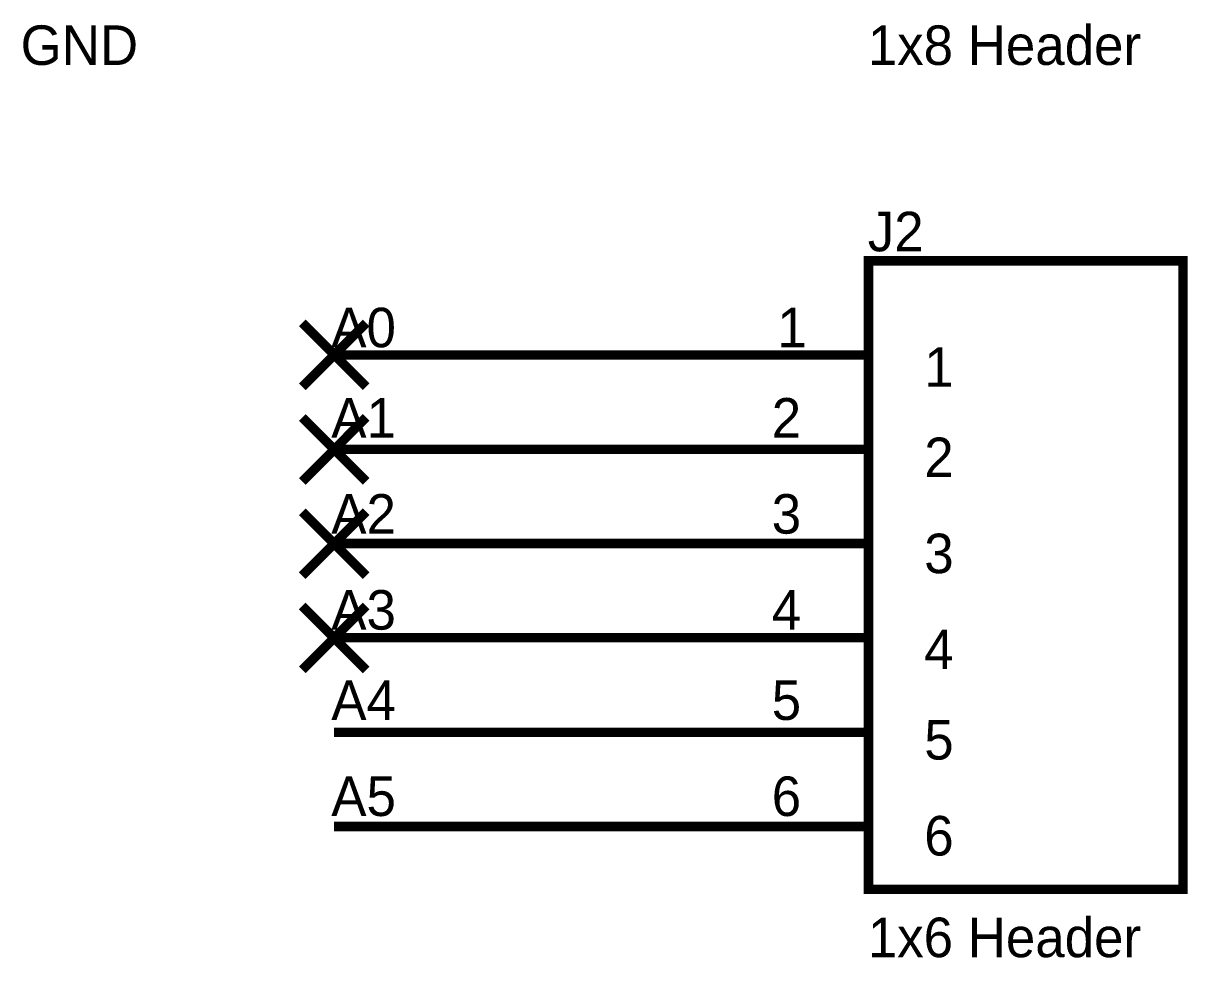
# Model space of a CAD drawing. Header units: inches. Extents: x 0 to 22.3, y 0 to 15.7.
# Drawn here: x 6.107 to 7.565, y 6.095 to 7.266 of the extents above; entities that cross this region are included whole.
import ezdxf

# ---------------------------------------------------------------- set-up
doc = ezdxf.new("R2010")
doc.units = ezdxf.units.IN
doc.header["$MEASUREMENT"] = 0
doc.layers.add('Sheet', color=255, linetype='Continuous')

msp = doc.modelspace()

# ---------------------------------------------------------------- linework, layer by layer
at = {"layer": 'Sheet'}
for points in [[(7.1655, 6.9682, 0.0118, 0.0118, 0), (7.5593, 6.9682, 0.0118, 0.0118, 0), (7.5593, 6.181, 0.0118, 0.0118, 0), (7.1655, 6.181, 0.0118, 0.0118, 0), (7.1655, 6.9682, 0.0118, 0.0118, 0)], [(7.1655, 6.9682, 0.0039, 0.0039, 0), (7.1655, 6.181, 0.0039, 0.0039, 0), (7.5593, 6.181, 0.0039, 0.0039, 0), (7.5593, 6.9682, 0.0039, 0.0039, 0), (7.1655, 6.9682, 0.0039, 0.0039, 0), (7.1655, 6.9682, 0.0039, 0.0039, 0)]]:
    msp.add_lwpolyline(points, format="xyseb", close=True, dxfattribs=at)
for points in [[(6.4564, 6.8104, 0.0118, 0.0118, 0), (6.5364, 6.8904, 0.0118, 0.0118, 0)], [(6.4564, 6.8904, 0.0118, 0.0118, 0), (6.5364, 6.8104, 0.0118, 0.0118, 0)], [(6.8901, 6.8502, 0.0118, 0.0118, 0), (6.4962, 6.8502, 0.0118, 0.0118, 0)], [(7.1655, 6.8502, 0.0118, 0.0118, 0), (6.8901, 6.8502, 0.0118, 0.0118, 0)], [(6.4564, 6.6919, 0.0118, 0.0118, 0), (6.5364, 6.772, 0.0118, 0.0118, 0)], [(6.4564, 6.772, 0.0118, 0.0118, 0), (6.5364, 6.6919, 0.0118, 0.0118, 0)], [(6.8901, 6.7322, 0.0118, 0.0118, 0), (6.4962, 6.7322, 0.0118, 0.0118, 0)], [(7.1655, 6.7322, 0.0118, 0.0118, 0), (6.8901, 6.7322, 0.0118, 0.0118, 0)], [(6.4564, 6.5739, 0.0118, 0.0118, 0), (6.5364, 6.6539, 0.0118, 0.0118, 0)], [(6.4564, 6.6539, 0.0118, 0.0118, 0), (6.5364, 6.5739, 0.0118, 0.0118, 0)], [(6.8901, 6.6142, 0.0118, 0.0118, 0), (6.4962, 6.6142, 0.0118, 0.0118, 0)], [(7.1655, 6.6142, 0.0118, 0.0118, 0), (6.8901, 6.6142, 0.0118, 0.0118, 0)], [(6.4564, 6.4559, 0.0118, 0.0118, 0), (6.5364, 6.5359, 0.0118, 0.0118, 0)], [(6.4564, 6.5359, 0.0118, 0.0118, 0), (6.5364, 6.4559, 0.0118, 0.0118, 0)], [(6.8901, 6.4961, 0.0118, 0.0118, 0), (6.4962, 6.4961, 0.0118, 0.0118, 0)], [(7.1655, 6.4961, 0.0118, 0.0118, 0), (6.8901, 6.4961, 0.0118, 0.0118, 0)], [(6.8901, 6.3777, 0.0118, 0.0118, 0), (6.4962, 6.3777, 0.0118, 0.0118, 0)], [(7.1655, 6.3777, 0.0118, 0.0118, 0), (6.8901, 6.3777, 0.0118, 0.0118, 0)], [(6.8901, 6.2597, 0.0118, 0.0118, 0), (6.4962, 6.2597, 0.0118, 0.0118, 0)], [(7.1655, 6.2597, 0.0118, 0.0118, 0), (6.8901, 6.2597, 0.0118, 0.0118, 0)]]:
    msp.add_lwpolyline(points, format="xyseb", dxfattribs=at)

# ---------------------------------------------------------------- texts
for s, p in [('GND', (6.1037, 7.2135)), ('1x8 Header', (7.1646, 7.2135)), ('J2', (7.1646, 6.9801)), ('A0', (6.4927, 6.8599)), ('1', (7.0514, 6.8599)), ('1', (7.2353, 6.8104)), ('A1', (6.4927, 6.7468)), ('2', (7.0443, 6.7468)), ('2', (7.2353, 6.6973)), ('A2', (6.4927, 6.6265)), ('3', (7.0443, 6.6265)), ('3', (7.2353, 6.577)), ('A3', (6.4927, 6.5063)), ('4', (7.0443, 6.5063)), ('4', (7.2353, 6.4568)), ('A4', (6.4927, 6.3932)), ('5', (7.0443, 6.3932)), ('5', (7.2353, 6.3436)), ('A5', (6.4927, 6.2729)), ('6', (7.0443, 6.2729)), ('6', (7.2353, 6.2234)), ('1x6 Header', (7.1646, 6.0961))]:
    msp.add_text(s, height=0.0495, dxfattribs=at).set_placement(p)

doc.saveas('drawing.dxf')
